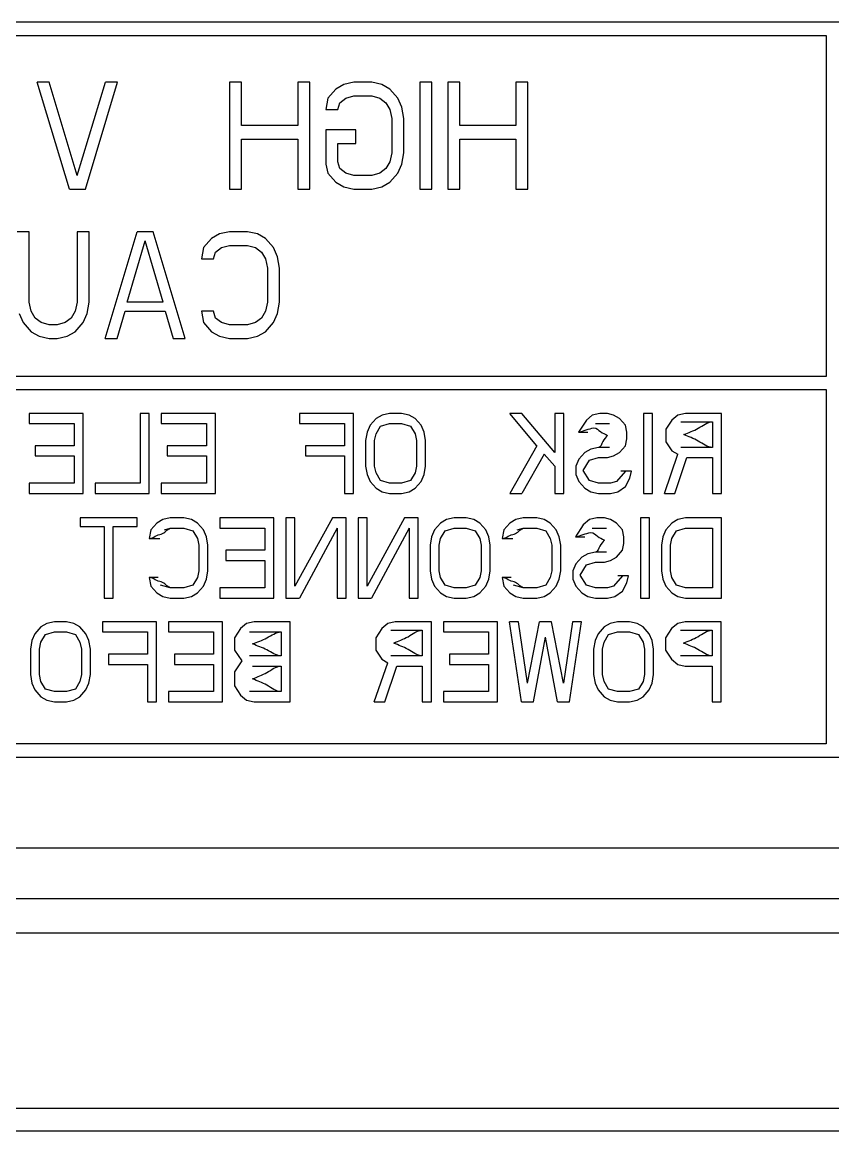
# Model space of a CAD drawing. Header units: inches. Extents: x 67335 to 69337, y -6743 to -3973.
# Drawn here: x 68810.13 to 68826.67, y -5095.92 to -5073.3 of the extents above; entities that cross this region are included whole.
import ezdxf

# ---------------------------------------------------------------- set-up
doc = ezdxf.new("R2010")
doc.units = ezdxf.units.IN
doc.header["$LTSCALE"] = 2.574606
doc.header["$MEASUREMENT"] = 0
doc.layers.get('0').update_dxf_attribs({"linetype": 'CONTINUOUS'})

msp = doc.modelspace()

# ---------------------------------------------------------------- linework, layer by layer
at = {"linetype": 'Continuous'}
for p, q in [((68839.776, -5073.3), (68794.011, -5073.3)), ((68794.011, -5073.572), (68826.53, -5073.572)), ((68826.53, -5073.572), (68826.53, -5080.526)), ((68810.682, -5074.526), (68810.437, -5074.526)), ((68811.091, -5076.705), (68810.437, -5074.526)), ((68811.254, -5076.426), (68810.682, -5074.526)), ((68811.254, -5076.426), (68811.826, -5074.526)), ((68811.418, -5076.705), (68812.072, -5074.526)), ((68812.072, -5074.526), (68811.826, -5074.526)), ((68814.605, -5074.526), (68814.359, -5074.526)), ((68814.359, -5074.526), (68814.359, -5076.705)), ((68814.605, -5075.406), (68814.605, -5074.526)), ((68815.994, -5074.526), (68815.749, -5074.526)), ((68815.749, -5074.526), (68815.749, -5075.406)), ((68815.994, -5076.705), (68815.994, -5074.526)), ((68816.893, -5074.526), (68816.688, -5074.572)), ((68817.26, -5074.526), (68816.893, -5074.526)), ((68817.465, -5074.572), (68817.26, -5074.526)), ((68818.486, -5074.526), (68818.241, -5074.526)), ((68818.241, -5074.526), (68818.241, -5076.705)), ((68818.486, -5076.705), (68818.486, -5074.526)), ((68819.058, -5074.526), (68818.813, -5074.526)), ((68818.813, -5074.526), (68818.813, -5076.705)), ((68819.058, -5075.406), (68819.058, -5074.526)), ((68820.447, -5074.526), (68820.202, -5074.526)), ((68820.202, -5074.526), (68820.202, -5075.406)), ((68820.447, -5076.705), (68820.447, -5074.526)), ((68816.525, -5074.665), (68816.361, -5074.85)), ((68816.688, -5074.572), (68816.525, -5074.665)), ((68817.628, -5074.665), (68817.465, -5074.572)), ((68817.791, -5074.85), (68817.628, -5074.665)), ((68816.361, -5074.85), (68816.321, -5075.082)), ((68816.566, -5075.082), (68816.607, -5074.943)), ((68816.607, -5074.943), (68816.729, -5074.85)), ((68816.729, -5074.85), (68816.893, -5074.804)), ((68816.893, -5074.804), (68817.26, -5074.804)), ((68817.26, -5074.804), (68817.424, -5074.85)), ((68817.424, -5074.85), (68817.546, -5074.943)), ((68817.546, -5074.943), (68817.628, -5075.082)), ((68817.873, -5075.035), (68817.791, -5074.85)), ((68816.321, -5075.082), (68816.566, -5075.082)), ((68817.628, -5075.082), (68817.669, -5075.267)), ((68817.914, -5075.267), (68817.873, -5075.035)), ((68815.749, -5075.406), (68814.605, -5075.406)), ((68817.669, -5075.267), (68817.669, -5075.963)), ((68817.914, -5075.963), (68817.914, -5075.267)), ((68820.202, -5075.406), (68819.058, -5075.406)), ((68816.933, -5075.499), (68816.321, -5075.499)), ((68816.321, -5075.499), (68816.321, -5076.195)), ((68816.933, -5075.777), (68816.933, -5075.499)), ((68814.605, -5075.685), (68815.749, -5075.685)), ((68814.605, -5076.705), (68814.605, -5075.685)), ((68815.749, -5075.685), (68815.749, -5076.705)), ((68816.566, -5075.777), (68816.933, -5075.777)), ((68816.566, -5076.148), (68816.566, -5075.777)), ((68819.058, -5075.685), (68820.202, -5075.685)), ((68819.058, -5076.705), (68819.058, -5075.685)), ((68820.202, -5075.685), (68820.202, -5076.705)), ((68817.669, -5075.963), (68817.628, -5076.148)), ((68817.873, -5076.195), (68817.914, -5075.963)), ((68816.321, -5076.195), (68816.361, -5076.38)), ((68816.607, -5076.287), (68816.566, -5076.148)), ((68816.729, -5076.38), (68816.607, -5076.287)), ((68817.546, -5076.287), (68817.424, -5076.38)), ((68817.628, -5076.148), (68817.546, -5076.287)), ((68817.791, -5076.38), (68817.873, -5076.195)), ((68816.361, -5076.38), (68816.525, -5076.565)), ((68816.893, -5076.426), (68816.729, -5076.38)), ((68817.26, -5076.426), (68816.893, -5076.426)), ((68817.424, -5076.38), (68817.26, -5076.426)), ((68817.628, -5076.565), (68817.791, -5076.38)), ((68811.091, -5076.705), (68811.418, -5076.705)), ((68814.359, -5076.705), (68814.605, -5076.705)), ((68815.749, -5076.705), (68815.994, -5076.705)), ((68816.525, -5076.565), (68816.688, -5076.658)), ((68816.688, -5076.658), (68816.893, -5076.705)), ((68816.893, -5076.705), (68817.26, -5076.705)), ((68817.26, -5076.705), (68817.465, -5076.658)), ((68817.465, -5076.658), (68817.628, -5076.565)), ((68818.241, -5076.705), (68818.486, -5076.705)), ((68818.813, -5076.705), (68819.058, -5076.705)), ((68820.202, -5076.705), (68820.447, -5076.705)), ((68810.27, -5077.575), (68810.025, -5077.575)), ((68810.27, -5079.012), (68810.27, -5077.575)), ((68811.496, -5077.575), (68811.251, -5077.575)), ((68811.251, -5077.575), (68811.251, -5079.012)), ((68811.496, -5079.012), (68811.496, -5077.575)), ((68811.823, -5079.754), (68812.476, -5077.575)), ((68812.803, -5077.575), (68812.476, -5077.575)), ((68813.457, -5079.754), (68812.803, -5077.575)), ((68814.151, -5077.621), (68813.988, -5077.714)), ((68814.356, -5077.575), (68814.151, -5077.621)), ((68814.723, -5077.575), (68814.356, -5077.575)), ((68814.928, -5077.621), (68814.723, -5077.575)), ((68815.091, -5077.714), (68814.928, -5077.621)), ((68812.272, -5079.012), (68812.64, -5077.76)), ((68813.007, -5079.012), (68812.64, -5077.76)), ((68813.825, -5077.899), (68813.784, -5078.131)), ((68813.988, -5077.714), (68813.825, -5077.899)), ((68814.07, -5077.992), (68814.192, -5077.899)), ((68814.192, -5077.899), (68814.356, -5077.853)), ((68814.356, -5077.853), (68814.723, -5077.853)), ((68814.723, -5077.853), (68814.887, -5077.899)), ((68814.887, -5077.899), (68815.009, -5077.992)), ((68815.255, -5077.899), (68815.091, -5077.714)), ((68815.336, -5078.084), (68815.255, -5077.899)), ((68813.784, -5078.131), (68814.029, -5078.131)), ((68814.029, -5078.131), (68814.07, -5077.992)), ((68815.009, -5077.992), (68815.091, -5078.131)), ((68815.091, -5078.131), (68815.132, -5078.316)), ((68815.377, -5078.316), (68815.336, -5078.084)), ((68815.132, -5078.316), (68815.132, -5079.012)), ((68815.377, -5079.012), (68815.377, -5078.316)), ((68810.311, -5079.197), (68810.27, -5079.012)), ((68811.251, -5079.012), (68811.21, -5079.197)), ((68811.455, -5079.244), (68811.496, -5079.012)), ((68813.007, -5079.012), (68812.272, -5079.012)), ((68815.132, -5079.012), (68815.091, -5079.197)), ((68815.336, -5079.244), (68815.377, -5079.012)), ((68810.066, -5079.244), (68810.147, -5079.429)), ((68810.393, -5079.336), (68810.311, -5079.197)), ((68811.21, -5079.197), (68811.128, -5079.336)), ((68811.373, -5079.429), (68811.455, -5079.244)), ((68812.068, -5079.754), (68812.231, -5079.197)), ((68812.231, -5079.197), (68813.048, -5079.197)), ((68813.048, -5079.197), (68813.212, -5079.754)), ((68814.029, -5079.197), (68813.784, -5079.197)), ((68813.784, -5079.197), (68813.825, -5079.429)), ((68814.07, -5079.336), (68814.029, -5079.197)), ((68815.091, -5079.197), (68815.009, -5079.336)), ((68815.255, -5079.429), (68815.336, -5079.244)), ((68810.147, -5079.429), (68810.311, -5079.614)), ((68810.515, -5079.429), (68810.393, -5079.336)), ((68810.679, -5079.475), (68810.515, -5079.429)), ((68810.842, -5079.475), (68810.679, -5079.475)), ((68811.005, -5079.429), (68810.842, -5079.475)), ((68811.128, -5079.336), (68811.005, -5079.429)), ((68811.21, -5079.614), (68811.373, -5079.429)), ((68813.825, -5079.429), (68813.988, -5079.614)), ((68814.192, -5079.429), (68814.07, -5079.336)), ((68814.356, -5079.475), (68814.192, -5079.429)), ((68814.723, -5079.475), (68814.356, -5079.475)), ((68814.887, -5079.429), (68814.723, -5079.475)), ((68815.009, -5079.336), (68814.887, -5079.429)), ((68815.091, -5079.614), (68815.255, -5079.429)), ((68810.311, -5079.614), (68810.474, -5079.707)), ((68810.474, -5079.707), (68810.679, -5079.754)), ((68810.842, -5079.754), (68811.046, -5079.707)), ((68811.046, -5079.707), (68811.21, -5079.614)), ((68813.988, -5079.614), (68814.151, -5079.707)), ((68814.151, -5079.707), (68814.356, -5079.754)), ((68814.723, -5079.754), (68814.928, -5079.707)), ((68814.928, -5079.707), (68815.091, -5079.614)), ((68810.679, -5079.754), (68810.842, -5079.754)), ((68811.823, -5079.754), (68812.068, -5079.754)), ((68813.212, -5079.754), (68813.457, -5079.754)), ((68814.356, -5079.754), (68814.723, -5079.754)), ((68826.53, -5080.526), (68792.808, -5080.526)), ((68792.808, -5080.794), (68826.53, -5080.794)), ((68826.53, -5080.794), (68826.53, -5088.021)), ((68811.374, -5081.28), (68810.271, -5081.28)), ((68810.271, -5081.28), (68810.271, -5081.488)), ((68811.374, -5082.914), (68811.374, -5081.28)), ((68812.722, -5081.28), (68812.538, -5081.28)), ((68812.538, -5081.28), (68812.538, -5082.705)), ((68812.722, -5082.914), (68812.722, -5081.28)), ((68814.07, -5081.28), (68812.967, -5081.28)), ((68812.967, -5081.28), (68812.967, -5081.488)), ((68814.07, -5082.914), (68814.07, -5081.28)), ((68816.889, -5081.28), (68815.786, -5081.28)), ((68815.786, -5081.28), (68815.786, -5081.488)), ((68816.889, -5082.914), (68816.889, -5081.28)), ((68817.624, -5081.28), (68817.471, -5081.314)), ((68817.869, -5081.28), (68817.624, -5081.28)), ((68818.022, -5081.314), (68817.869, -5081.28)), ((68820.32, -5081.28), (68820.075, -5081.28)), ((68820.627, -5081.94), (68820.075, -5081.28)), ((68820.994, -5082.079), (68820.32, -5081.28)), ((68821.178, -5081.28), (68820.994, -5081.28)), ((68820.994, -5081.28), (68820.994, -5082.079)), ((68821.178, -5082.914), (68821.178, -5081.28)), ((68821.913, -5081.28), (68821.76, -5081.314)), ((68822.067, -5081.28), (68821.913, -5081.28)), ((68822.189, -5081.314), (68822.067, -5081.28)), ((68822.986, -5081.28), (68822.802, -5081.28)), ((68822.802, -5081.28), (68822.802, -5082.914)), ((68822.986, -5082.914), (68822.986, -5081.28)), ((68823.66, -5081.28), (68823.507, -5081.314)), ((68824.395, -5081.28), (68823.66, -5081.28)), ((68824.395, -5082.914), (68824.395, -5081.28)), ((68810.271, -5081.488), (68811.19, -5081.488)), ((68811.19, -5081.488), (68811.19, -5081.94)), ((68812.967, -5081.488), (68813.886, -5081.488)), ((68813.886, -5081.488), (68813.886, -5081.94)), ((68815.786, -5081.488), (68816.705, -5081.488)), ((68816.705, -5081.488), (68816.705, -5081.94)), ((68817.226, -5081.523), (68817.165, -5081.662)), ((68817.348, -5081.384), (68817.226, -5081.523)), ((68817.471, -5081.314), (68817.348, -5081.384)), ((68817.44, -5081.54), (68817.624, -5081.488)), ((68817.624, -5081.488), (68817.869, -5081.488)), ((68817.869, -5081.488), (68818.053, -5081.54)), ((68818.145, -5081.384), (68818.022, -5081.314)), ((68818.268, -5081.523), (68818.145, -5081.384)), ((68818.329, -5081.662), (68818.268, -5081.523)), ((68821.638, -5081.419), (68821.477, -5081.662)), ((68821.76, -5081.314), (68821.638, -5081.419)), ((68821.822, -5081.488), (68822.113, -5081.488)), ((68822.312, -5081.384), (68822.189, -5081.314)), ((68822.434, -5081.523), (68822.312, -5081.384)), ((68822.465, -5081.662), (68822.434, -5081.523)), ((68823.384, -5081.419), (68823.261, -5081.604)), ((68823.507, -5081.314), (68823.384, -5081.419)), ((68823.568, -5081.453), (68824.211, -5081.453)), ((68824.211, -5081.453), (68824.211, -5081.975)), ((68817.165, -5081.662), (68817.134, -5081.836)), ((68817.318, -5081.836), (68817.348, -5081.697)), ((68817.348, -5081.697), (68817.44, -5081.54)), ((68818.053, -5081.54), (68818.145, -5081.697)), ((68818.145, -5081.697), (68818.176, -5081.836)), ((68818.359, -5081.836), (68818.329, -5081.662)), ((68821.477, -5081.662), (68821.668, -5081.662)), ((68822.465, -5081.801), (68822.465, -5081.662)), ((68823.261, -5081.604), (68823.261, -5081.859)), ((68811.19, -5081.94), (68810.394, -5081.94)), ((68810.394, -5081.94), (68810.394, -5082.149)), ((68813.886, -5081.94), (68813.09, -5081.94)), ((68813.09, -5081.94), (68813.09, -5082.149)), ((68816.705, -5081.94), (68815.908, -5081.94)), ((68815.908, -5081.94), (68815.908, -5082.149)), ((68817.134, -5081.836), (68817.134, -5082.357)), ((68817.318, -5082.357), (68817.318, -5081.836)), ((68818.176, -5081.836), (68818.176, -5082.357)), ((68818.359, -5082.357), (68818.359, -5081.836)), ((68820.627, -5081.94), (68820.075, -5082.914)), ((68821.883, -5081.975), (68821.73, -5082.01)), ((68822.113, -5081.975), (68821.883, -5081.975)), ((68822.312, -5082.079), (68822.434, -5081.94)), ((68822.434, -5081.94), (68822.465, -5081.801)), ((68823.261, -5081.859), (68823.384, -5082.044)), ((68824.211, -5081.975), (68823.568, -5081.975)), ((68810.394, -5082.149), (68811.19, -5082.149)), ((68811.19, -5082.149), (68811.19, -5082.705)), ((68813.09, -5082.149), (68813.886, -5082.149)), ((68813.886, -5082.149), (68813.886, -5082.705)), ((68815.908, -5082.149), (68816.705, -5082.149)), ((68816.705, -5082.149), (68816.705, -5082.914)), ((68820.78, -5082.114), (68820.32, -5082.914)), ((68820.78, -5082.114), (68820.994, -5082.357)), ((68821.485, -5082.218), (68821.423, -5082.357)), ((68821.607, -5082.079), (68821.485, -5082.218)), ((68821.73, -5082.01), (68821.607, -5082.079)), ((68821.699, -5082.236), (68821.883, -5082.183)), ((68821.883, -5082.183), (68822.067, -5082.183)), ((68822.067, -5082.183), (68822.189, -5082.149)), ((68822.189, -5082.149), (68822.312, -5082.079)), ((68823.231, -5082.914), (68823.507, -5082.114)), ((68823.384, -5082.044), (68823.507, -5082.114)), ((68823.445, -5082.914), (68823.69, -5082.183)), ((68823.69, -5082.183), (68824.211, -5082.183)), ((68824.211, -5082.183), (68824.211, -5082.914)), ((68817.134, -5082.357), (68817.165, -5082.531)), ((68817.348, -5082.496), (68817.318, -5082.357)), ((68818.176, -5082.357), (68818.145, -5082.496)), ((68818.329, -5082.531), (68818.359, -5082.357)), ((68820.994, -5082.357), (68820.994, -5082.914)), ((68821.423, -5082.357), (68821.423, -5082.531)), ((68821.576, -5082.444), (68821.699, -5082.236)), ((68821.699, -5082.653), (68821.576, -5082.444)), ((68817.165, -5082.531), (68817.226, -5082.67)), ((68817.226, -5082.67), (68817.348, -5082.809)), ((68817.44, -5082.653), (68817.348, -5082.496)), ((68817.624, -5082.705), (68817.44, -5082.653)), ((68818.053, -5082.653), (68817.869, -5082.705)), ((68818.145, -5082.496), (68818.053, -5082.653)), ((68818.145, -5082.809), (68818.268, -5082.67)), ((68818.268, -5082.67), (68818.329, -5082.531)), ((68821.423, -5082.531), (68821.485, -5082.67)), ((68821.485, -5082.67), (68821.607, -5082.809)), ((68821.883, -5082.705), (68821.699, -5082.653)), ((68822.25, -5082.67), (68822.128, -5082.705)), ((68822.434, -5082.462), (68822.25, -5082.67)), ((68822.557, -5082.462), (68822.342, -5082.462)), ((68822.434, -5082.774), (68822.526, -5082.601)), ((68822.526, -5082.601), (68822.557, -5082.462)), ((68811.19, -5082.705), (68810.271, -5082.705)), ((68810.271, -5082.705), (68810.271, -5082.914)), ((68812.538, -5082.705), (68811.619, -5082.705)), ((68811.619, -5082.705), (68811.619, -5082.914)), ((68813.886, -5082.705), (68812.967, -5082.705)), ((68812.967, -5082.705), (68812.967, -5082.914)), ((68817.348, -5082.809), (68817.471, -5082.879)), ((68817.471, -5082.879), (68817.624, -5082.914)), ((68817.869, -5082.705), (68817.624, -5082.705)), ((68817.869, -5082.914), (68818.022, -5082.879)), ((68818.022, -5082.879), (68818.145, -5082.809)), ((68821.607, -5082.809), (68821.73, -5082.879)), ((68821.73, -5082.879), (68821.883, -5082.914)), ((68822.128, -5082.705), (68821.883, -5082.705)), ((68822.128, -5082.914), (68822.281, -5082.879)), ((68822.281, -5082.879), (68822.434, -5082.774)), ((68810.271, -5082.914), (68811.374, -5082.914)), ((68811.619, -5082.914), (68812.722, -5082.914)), ((68812.967, -5082.914), (68814.07, -5082.914)), ((68816.705, -5082.914), (68816.889, -5082.914)), ((68817.624, -5082.914), (68817.869, -5082.914)), ((68820.075, -5082.914), (68820.32, -5082.914)), ((68820.994, -5082.914), (68821.178, -5082.914)), ((68821.883, -5082.914), (68822.128, -5082.914)), ((68822.802, -5082.914), (68822.986, -5082.914)), ((68823.231, -5082.914), (68823.445, -5082.914)), ((68824.211, -5082.914), (68824.395, -5082.914)), ((68812.477, -5083.415), (68811.313, -5083.415)), ((68811.313, -5083.415), (68811.313, -5083.588)), ((68812.477, -5083.588), (68812.477, -5083.415)), ((68812.875, -5083.519), (68812.753, -5083.658)), ((68812.998, -5083.449), (68812.875, -5083.519)), ((68813.151, -5083.415), (68812.998, -5083.449)), ((68813.427, -5083.415), (68813.151, -5083.415)), ((68813.58, -5083.449), (68813.427, -5083.415)), ((68813.703, -5083.519), (68813.58, -5083.449)), ((68813.825, -5083.658), (68813.703, -5083.519)), ((68815.265, -5083.415), (68814.162, -5083.415)), ((68814.162, -5083.415), (68814.162, -5083.623)), ((68815.265, -5085.049), (68815.265, -5083.415)), ((68815.694, -5083.415), (68815.51, -5083.415)), ((68815.51, -5083.415), (68815.51, -5085.049)), ((68816.46, -5083.415), (68815.694, -5084.805)), ((68815.694, -5084.805), (68815.694, -5083.415)), ((68816.736, -5083.415), (68816.46, -5083.415)), ((68816.736, -5085.049), (68816.736, -5083.415)), ((68817.165, -5083.415), (68816.981, -5083.415)), ((68816.981, -5083.415), (68816.981, -5085.049)), ((68817.931, -5083.415), (68817.165, -5084.805)), ((68817.165, -5084.805), (68817.165, -5083.415)), ((68818.206, -5083.415), (68817.931, -5083.415)), ((68818.206, -5085.049), (68818.206, -5083.415)), ((68818.666, -5083.519), (68818.543, -5083.658)), ((68818.788, -5083.449), (68818.666, -5083.519)), ((68818.942, -5083.415), (68818.788, -5083.449)), ((68819.187, -5083.415), (68818.942, -5083.415)), ((68819.34, -5083.449), (68819.187, -5083.415)), ((68819.462, -5083.519), (68819.34, -5083.449)), ((68819.585, -5083.658), (68819.462, -5083.519)), ((68820.075, -5083.519), (68819.953, -5083.658)), ((68820.198, -5083.449), (68820.075, -5083.519)), ((68820.351, -5083.415), (68820.198, -5083.449)), ((68820.627, -5083.415), (68820.351, -5083.415)), ((68820.78, -5083.449), (68820.627, -5083.415)), ((68820.902, -5083.519), (68820.78, -5083.449)), ((68821.025, -5083.658), (68820.902, -5083.519)), ((68821.576, -5083.554), (68821.416, -5083.797)), ((68821.699, -5083.449), (68821.576, -5083.554)), ((68821.852, -5083.415), (68821.699, -5083.449)), ((68822.005, -5083.415), (68821.852, -5083.415)), ((68822.128, -5083.449), (68822.005, -5083.415)), ((68822.25, -5083.519), (68822.128, -5083.449)), ((68822.373, -5083.658), (68822.25, -5083.519)), ((68822.924, -5083.415), (68822.741, -5083.415)), ((68822.741, -5083.415), (68822.741, -5085.049)), ((68822.924, -5085.049), (68822.924, -5083.415)), ((68823.384, -5083.519), (68823.261, -5083.658)), ((68823.507, -5083.449), (68823.384, -5083.519)), ((68823.66, -5083.415), (68823.507, -5083.449)), ((68824.395, -5083.415), (68823.66, -5083.415)), ((68824.395, -5085.049), (68824.395, -5083.415)), ((68811.313, -5083.588), (68811.803, -5083.588)), ((68811.803, -5083.588), (68811.803, -5085.049)), ((68811.987, -5083.588), (68812.477, -5083.588)), ((68811.987, -5085.049), (68811.987, -5083.588)), ((68812.753, -5083.658), (68812.722, -5083.832)), ((68813.029, -5083.658), (68813.151, -5083.623)), ((68813.151, -5083.623), (68813.427, -5083.623)), ((68813.427, -5083.623), (68813.611, -5083.675)), ((68813.611, -5083.675), (68813.703, -5083.832)), ((68813.886, -5083.797), (68813.825, -5083.658)), ((68813.917, -5083.971), (68813.886, -5083.797)), ((68814.162, -5083.623), (68815.081, -5083.623)), ((68815.081, -5083.623), (68815.081, -5084.075)), ((68816.552, -5083.623), (68815.786, -5085.049)), ((68816.552, -5083.623), (68816.552, -5085.049)), ((68818.022, -5083.623), (68817.257, -5085.049)), ((68818.022, -5083.623), (68818.022, -5085.049)), ((68818.482, -5083.797), (68818.451, -5083.971)), ((68818.543, -5083.658), (68818.482, -5083.797)), ((68818.666, -5083.832), (68818.758, -5083.675)), ((68818.758, -5083.675), (68818.942, -5083.623)), ((68818.942, -5083.623), (68819.187, -5083.623)), ((68819.187, -5083.623), (68819.371, -5083.675)), ((68819.371, -5083.675), (68819.462, -5083.832)), ((68819.646, -5083.797), (68819.585, -5083.658)), ((68819.677, -5083.971), (68819.646, -5083.797)), ((68819.953, -5083.658), (68819.922, -5083.832)), ((68820.228, -5083.658), (68820.351, -5083.623)), ((68820.351, -5083.623), (68820.627, -5083.623)), ((68820.627, -5083.623), (68820.81, -5083.675)), ((68820.81, -5083.675), (68820.902, -5083.832)), ((68821.086, -5083.797), (68821.025, -5083.658)), ((68821.117, -5083.971), (68821.086, -5083.797)), ((68821.416, -5083.797), (68821.607, -5083.797)), ((68821.76, -5083.623), (68822.051, -5083.623)), ((68822.404, -5083.797), (68822.373, -5083.658)), ((68822.404, -5083.936), (68822.404, -5083.797)), ((68823.2, -5083.797), (68823.17, -5083.971)), ((68823.261, -5083.658), (68823.2, -5083.797)), ((68823.384, -5083.832), (68823.476, -5083.675)), ((68823.476, -5083.675), (68823.66, -5083.623)), ((68823.66, -5083.623), (68824.211, -5083.623)), ((68824.211, -5083.623), (68824.211, -5084.84)), ((68812.722, -5083.832), (68812.937, -5083.832)), ((68813.703, -5083.832), (68813.733, -5083.971)), ((68813.733, -5083.971), (68813.733, -5084.492)), ((68813.917, -5084.492), (68813.917, -5083.971)), ((68818.451, -5083.971), (68818.451, -5084.492)), ((68818.635, -5083.971), (68818.666, -5083.832)), ((68818.635, -5084.492), (68818.635, -5083.971)), ((68819.462, -5083.832), (68819.493, -5083.971)), ((68819.493, -5083.971), (68819.493, -5084.492)), ((68819.677, -5084.492), (68819.677, -5083.971)), ((68819.922, -5083.832), (68820.136, -5083.832)), ((68820.902, -5083.832), (68820.933, -5083.971)), ((68820.933, -5083.971), (68820.933, -5084.492)), ((68821.117, -5084.492), (68821.117, -5083.971)), ((68822.373, -5084.075), (68822.404, -5083.936)), ((68823.17, -5083.971), (68823.17, -5084.492)), ((68823.353, -5083.971), (68823.384, -5083.832)), ((68823.353, -5084.492), (68823.353, -5083.971)), ((68815.081, -5084.075), (68814.285, -5084.075)), ((68814.285, -5084.075), (68814.285, -5084.284)), ((68821.546, -5084.214), (68821.423, -5084.353)), ((68821.668, -5084.145), (68821.546, -5084.214)), ((68821.822, -5084.11), (68821.668, -5084.145)), ((68822.051, -5084.11), (68821.822, -5084.11)), ((68822.128, -5084.284), (68822.25, -5084.214)), ((68822.25, -5084.214), (68822.373, -5084.075)), ((68814.285, -5084.284), (68815.081, -5084.284)), ((68815.081, -5084.284), (68815.081, -5084.84)), ((68821.423, -5084.353), (68821.362, -5084.492)), ((68821.515, -5084.579), (68821.638, -5084.371)), ((68821.638, -5084.371), (68821.822, -5084.318)), ((68821.822, -5084.318), (68822.005, -5084.318)), ((68822.005, -5084.318), (68822.128, -5084.284)), ((68812.906, -5084.631), (68812.722, -5084.631)), ((68812.722, -5084.631), (68812.753, -5084.805)), ((68813.703, -5084.631), (68813.611, -5084.788)), ((68813.733, -5084.492), (68813.703, -5084.631)), ((68813.825, -5084.805), (68813.886, -5084.666)), ((68813.886, -5084.666), (68813.917, -5084.492)), ((68818.451, -5084.492), (68818.482, -5084.666)), ((68818.482, -5084.666), (68818.543, -5084.805)), ((68818.666, -5084.631), (68818.635, -5084.492)), ((68818.758, -5084.788), (68818.666, -5084.631)), ((68819.462, -5084.631), (68819.371, -5084.788)), ((68819.493, -5084.492), (68819.462, -5084.631)), ((68819.585, -5084.805), (68819.646, -5084.666)), ((68819.646, -5084.666), (68819.677, -5084.492)), ((68820.106, -5084.631), (68819.922, -5084.631)), ((68819.922, -5084.631), (68819.953, -5084.805)), ((68820.902, -5084.631), (68820.81, -5084.788)), ((68820.933, -5084.492), (68820.902, -5084.631)), ((68821.025, -5084.805), (68821.086, -5084.666)), ((68821.086, -5084.666), (68821.117, -5084.492)), ((68821.362, -5084.492), (68821.362, -5084.666)), ((68821.362, -5084.666), (68821.423, -5084.805)), ((68821.638, -5084.788), (68821.515, -5084.579)), ((68822.373, -5084.597), (68822.189, -5084.805)), ((68822.496, -5084.597), (68822.281, -5084.597)), ((68822.465, -5084.736), (68822.496, -5084.597)), ((68823.17, -5084.492), (68823.2, -5084.666)), ((68823.2, -5084.666), (68823.261, -5084.805)), ((68823.384, -5084.631), (68823.353, -5084.492)), ((68823.476, -5084.788), (68823.384, -5084.631)), ((68812.753, -5084.805), (68812.875, -5084.944)), ((68813.151, -5084.84), (68812.951, -5084.783)), ((68813.427, -5084.84), (68813.151, -5084.84)), ((68813.611, -5084.788), (68813.427, -5084.84)), ((68813.703, -5084.944), (68813.825, -5084.805)), ((68815.081, -5084.84), (68814.162, -5084.84)), ((68814.162, -5084.84), (68814.162, -5085.049)), ((68818.543, -5084.805), (68818.666, -5084.944)), ((68818.942, -5084.84), (68818.758, -5084.788)), ((68819.187, -5084.84), (68818.942, -5084.84)), ((68819.371, -5084.788), (68819.187, -5084.84)), ((68819.462, -5084.944), (68819.585, -5084.805)), ((68819.953, -5084.805), (68820.075, -5084.944)), ((68820.351, -5084.84), (68820.15, -5084.783)), ((68820.627, -5084.84), (68820.351, -5084.84)), ((68820.81, -5084.788), (68820.627, -5084.84)), ((68820.902, -5084.944), (68821.025, -5084.805)), ((68821.423, -5084.805), (68821.546, -5084.944)), ((68821.822, -5084.84), (68821.638, -5084.788)), ((68822.067, -5084.84), (68821.822, -5084.84)), ((68822.189, -5084.805), (68822.067, -5084.84)), ((68822.22, -5085.014), (68822.373, -5084.909)), ((68822.373, -5084.909), (68822.465, -5084.736)), ((68823.261, -5084.805), (68823.384, -5084.944)), ((68823.66, -5084.84), (68823.476, -5084.788)), ((68824.211, -5084.84), (68823.66, -5084.84)), ((68811.803, -5085.049), (68811.987, -5085.049)), ((68812.875, -5084.944), (68812.998, -5085.014)), ((68812.998, -5085.014), (68813.151, -5085.049)), ((68813.151, -5085.049), (68813.427, -5085.049)), ((68813.427, -5085.049), (68813.58, -5085.014)), ((68813.58, -5085.014), (68813.703, -5084.944)), ((68814.162, -5085.049), (68815.265, -5085.049)), ((68815.51, -5085.049), (68815.786, -5085.049)), ((68816.552, -5085.049), (68816.736, -5085.049)), ((68816.981, -5085.049), (68817.257, -5085.049)), ((68818.022, -5085.049), (68818.206, -5085.049)), ((68818.666, -5084.944), (68818.788, -5085.014)), ((68818.788, -5085.014), (68818.942, -5085.049)), ((68818.942, -5085.049), (68819.187, -5085.049)), ((68819.187, -5085.049), (68819.34, -5085.014)), ((68819.34, -5085.014), (68819.462, -5084.944)), ((68820.075, -5084.944), (68820.198, -5085.014)), ((68820.198, -5085.014), (68820.351, -5085.049)), ((68820.351, -5085.049), (68820.627, -5085.049)), ((68820.627, -5085.049), (68820.78, -5085.014)), ((68820.78, -5085.014), (68820.902, -5084.944)), ((68821.546, -5084.944), (68821.668, -5085.014)), ((68821.668, -5085.014), (68821.822, -5085.049)), ((68821.822, -5085.049), (68822.067, -5085.049)), ((68822.067, -5085.049), (68822.22, -5085.014)), ((68822.741, -5085.049), (68822.924, -5085.049)), ((68823.384, -5084.944), (68823.507, -5085.014)), ((68823.507, -5085.014), (68823.66, -5085.049)), ((68823.66, -5085.049), (68824.395, -5085.049)), ((68810.633, -5085.567), (68810.51, -5085.637)), ((68810.786, -5085.533), (68810.633, -5085.567)), ((68811.031, -5085.533), (68810.786, -5085.533)), ((68811.184, -5085.567), (68811.031, -5085.533)), ((68811.307, -5085.637), (68811.184, -5085.567)), ((68812.869, -5085.533), (68811.766, -5085.533)), ((68811.766, -5085.533), (68811.766, -5085.741)), ((68812.869, -5087.167), (68812.869, -5085.533)), ((68814.217, -5085.533), (68813.114, -5085.533)), ((68813.114, -5085.533), (68813.114, -5085.741)), ((68814.217, -5087.167), (68814.217, -5085.533)), ((68814.708, -5085.567), (68814.585, -5085.672)), ((68814.861, -5085.533), (68814.708, -5085.567)), ((68815.596, -5085.533), (68814.861, -5085.533)), ((68815.596, -5087.167), (68815.596, -5085.533)), ((68817.588, -5085.567), (68817.465, -5085.672)), ((68817.741, -5085.533), (68817.588, -5085.567)), ((68818.476, -5085.533), (68817.741, -5085.533)), ((68818.476, -5087.167), (68818.476, -5085.533)), ((68819.824, -5085.533), (68818.721, -5085.533)), ((68818.721, -5085.533), (68818.721, -5085.741)), ((68819.824, -5087.167), (68819.824, -5085.533)), ((68820.253, -5085.533), (68820.069, -5085.533)), ((68820.314, -5087.167), (68820.069, -5085.533)), ((68820.437, -5086.784), (68820.253, -5085.533)), ((68820.437, -5086.784), (68820.682, -5085.533)), ((68820.927, -5085.533), (68820.682, -5085.533)), ((68821.172, -5086.784), (68820.927, -5085.533)), ((68821.356, -5085.533), (68821.172, -5086.784)), ((68821.295, -5087.167), (68821.54, -5085.533)), ((68821.54, -5085.533), (68821.356, -5085.533)), ((68822.122, -5085.567), (68821.999, -5085.637)), ((68822.275, -5085.533), (68822.122, -5085.567)), ((68822.52, -5085.533), (68822.275, -5085.533)), ((68822.673, -5085.567), (68822.52, -5085.533)), ((68822.796, -5085.637), (68822.673, -5085.567)), ((68823.501, -5085.567), (68823.378, -5085.672)), ((68823.654, -5085.533), (68823.501, -5085.567)), ((68824.389, -5085.533), (68823.654, -5085.533)), ((68824.389, -5087.167), (68824.389, -5085.533)), ((68810.388, -5085.776), (68810.326, -5085.915)), ((68810.51, -5085.637), (68810.388, -5085.776)), ((68810.51, -5085.95), (68810.602, -5085.793)), ((68810.602, -5085.793), (68810.786, -5085.741)), ((68810.786, -5085.741), (68811.031, -5085.741)), ((68811.031, -5085.741), (68811.215, -5085.793)), ((68811.215, -5085.793), (68811.307, -5085.95)), ((68811.429, -5085.776), (68811.307, -5085.637)), ((68811.491, -5085.915), (68811.429, -5085.776)), ((68811.766, -5085.741), (68812.686, -5085.741)), ((68812.686, -5085.741), (68812.686, -5086.193)), ((68813.114, -5085.741), (68814.034, -5085.741)), ((68814.034, -5085.741), (68814.034, -5086.193)), ((68814.585, -5085.672), (68814.463, -5085.857)), ((68814.769, -5085.741), (68815.412, -5085.741)), ((68815.412, -5085.741), (68815.412, -5086.228)), ((68817.465, -5085.672), (68817.342, -5085.857)), ((68817.649, -5085.706), (68818.292, -5085.706)), ((68818.292, -5085.706), (68818.292, -5086.228)), ((68818.721, -5085.741), (68819.64, -5085.741)), ((68819.64, -5085.741), (68819.64, -5086.193)), ((68821.877, -5085.776), (68821.816, -5085.915)), ((68821.999, -5085.637), (68821.877, -5085.776)), ((68821.999, -5085.95), (68822.091, -5085.793)), ((68822.091, -5085.793), (68822.275, -5085.741)), ((68822.275, -5085.741), (68822.52, -5085.741)), ((68822.52, -5085.741), (68822.704, -5085.793)), ((68822.704, -5085.793), (68822.796, -5085.95)), ((68822.918, -5085.776), (68822.796, -5085.637)), ((68822.98, -5085.915), (68822.918, -5085.776)), ((68823.378, -5085.672), (68823.255, -5085.857)), ((68823.562, -5085.706), (68824.205, -5085.706)), ((68824.205, -5085.706), (68824.205, -5086.228)), ((68810.326, -5085.915), (68810.296, -5086.089)), ((68810.48, -5086.089), (68810.51, -5085.95)), ((68811.307, -5085.95), (68811.337, -5086.089)), ((68811.521, -5086.089), (68811.491, -5085.915)), ((68814.463, -5085.857), (68814.463, -5086.112)), ((68817.342, -5085.857), (68817.342, -5086.112)), ((68820.559, -5087.167), (68820.804, -5085.845)), ((68821.05, -5087.167), (68820.804, -5085.845)), ((68821.816, -5085.915), (68821.785, -5086.089)), ((68821.969, -5086.089), (68821.999, -5085.95)), ((68822.796, -5085.95), (68822.827, -5086.089)), ((68823.01, -5086.089), (68822.98, -5085.915)), ((68823.255, -5085.857), (68823.255, -5086.112)), ((68810.296, -5086.089), (68810.296, -5086.61)), ((68810.48, -5086.61), (68810.48, -5086.089)), ((68811.337, -5086.089), (68811.337, -5086.61)), ((68811.521, -5086.61), (68811.521, -5086.089)), ((68812.686, -5086.193), (68811.889, -5086.193)), ((68811.889, -5086.193), (68811.889, -5086.402)), ((68814.034, -5086.193), (68813.237, -5086.193)), ((68813.237, -5086.193), (68813.237, -5086.402)), ((68814.463, -5086.112), (68814.608, -5086.332)), ((68815.412, -5086.228), (68814.769, -5086.228)), ((68817.342, -5086.112), (68817.465, -5086.297)), ((68818.292, -5086.228), (68817.649, -5086.228)), ((68819.64, -5086.193), (68818.844, -5086.193)), ((68818.844, -5086.193), (68818.844, -5086.402)), ((68821.785, -5086.089), (68821.785, -5086.61)), ((68821.969, -5086.61), (68821.969, -5086.089)), ((68822.827, -5086.089), (68822.827, -5086.61)), ((68823.01, -5086.61), (68823.01, -5086.089)), ((68823.255, -5086.112), (68823.378, -5086.297)), ((68824.205, -5086.228), (68823.562, -5086.228)), ((68811.889, -5086.402), (68812.686, -5086.402)), ((68812.686, -5086.402), (68812.686, -5087.167)), ((68813.237, -5086.402), (68814.034, -5086.402)), ((68814.034, -5086.402), (68814.034, -5086.958)), ((68814.608, -5086.332), (68814.463, -5086.552)), ((68814.83, -5086.436), (68815.412, -5086.436)), ((68815.412, -5086.436), (68815.412, -5086.958)), ((68817.312, -5087.167), (68817.588, -5086.367)), ((68817.465, -5086.297), (68817.588, -5086.367)), ((68817.526, -5087.167), (68817.771, -5086.436)), ((68817.771, -5086.436), (68818.292, -5086.436)), ((68818.292, -5086.436), (68818.292, -5087.167)), ((68818.844, -5086.402), (68819.64, -5086.402)), ((68819.64, -5086.402), (68819.64, -5086.958)), ((68823.378, -5086.297), (68823.501, -5086.402)), ((68823.501, -5086.402), (68823.654, -5086.436)), ((68823.654, -5086.436), (68824.205, -5086.436)), ((68824.205, -5086.436), (68824.205, -5087.167)), ((68810.296, -5086.61), (68810.326, -5086.784)), ((68810.51, -5086.749), (68810.48, -5086.61)), ((68811.337, -5086.61), (68811.307, -5086.749)), ((68811.491, -5086.784), (68811.521, -5086.61)), ((68814.463, -5086.552), (68814.463, -5086.842)), ((68821.785, -5086.61), (68821.816, -5086.784)), ((68821.999, -5086.749), (68821.969, -5086.61)), ((68822.827, -5086.61), (68822.796, -5086.749)), ((68822.98, -5086.784), (68823.01, -5086.61)), ((68810.326, -5086.784), (68810.388, -5086.923)), ((68810.388, -5086.923), (68810.51, -5087.062)), ((68810.602, -5086.906), (68810.51, -5086.749)), ((68810.786, -5086.958), (68810.602, -5086.906)), ((68811.031, -5086.958), (68810.786, -5086.958)), ((68811.215, -5086.906), (68811.031, -5086.958)), ((68811.307, -5086.749), (68811.215, -5086.906)), ((68811.307, -5087.062), (68811.429, -5086.923)), ((68811.429, -5086.923), (68811.491, -5086.784)), ((68814.034, -5086.958), (68813.114, -5086.958)), ((68813.114, -5086.958), (68813.114, -5087.167)), ((68814.463, -5086.842), (68814.585, -5087.027)), ((68815.412, -5086.958), (68814.769, -5086.958)), ((68819.64, -5086.958), (68818.721, -5086.958)), ((68818.721, -5086.958), (68818.721, -5087.167)), ((68821.816, -5086.784), (68821.877, -5086.923)), ((68821.877, -5086.923), (68821.999, -5087.062)), ((68822.091, -5086.906), (68821.999, -5086.749)), ((68822.275, -5086.958), (68822.091, -5086.906)), ((68822.52, -5086.958), (68822.275, -5086.958)), ((68822.704, -5086.906), (68822.52, -5086.958)), ((68822.796, -5086.749), (68822.704, -5086.906)), ((68822.796, -5087.062), (68822.918, -5086.923)), ((68822.918, -5086.923), (68822.98, -5086.784)), ((68810.51, -5087.062), (68810.633, -5087.132)), ((68810.633, -5087.132), (68810.786, -5087.167)), ((68810.786, -5087.167), (68811.031, -5087.167)), ((68811.031, -5087.167), (68811.184, -5087.132)), ((68811.184, -5087.132), (68811.307, -5087.062)), ((68812.686, -5087.167), (68812.869, -5087.167)), ((68813.114, -5087.167), (68814.217, -5087.167)), ((68814.585, -5087.027), (68814.708, -5087.132)), ((68814.708, -5087.132), (68814.861, -5087.167)), ((68814.861, -5087.167), (68815.596, -5087.167)), ((68817.312, -5087.167), (68817.526, -5087.167)), ((68818.292, -5087.167), (68818.476, -5087.167)), ((68818.721, -5087.167), (68819.824, -5087.167)), ((68820.314, -5087.167), (68820.559, -5087.167)), ((68821.05, -5087.167), (68821.295, -5087.167)), ((68821.999, -5087.062), (68822.122, -5087.132)), ((68822.122, -5087.132), (68822.275, -5087.167)), ((68822.275, -5087.167), (68822.52, -5087.167)), ((68822.52, -5087.167), (68822.673, -5087.132)), ((68822.673, -5087.132), (68822.796, -5087.062)), ((68824.205, -5087.167), (68824.389, -5087.167)), ((68826.53, -5088.021), (68794.011, -5088.021)), ((68794.011, -5088.293), (68839.776, -5088.293)), ((67808.036, -5090.145), (68833.036, -5090.145)), ((68833.036, -5091.184), (67808.036, -5091.184)), ((67808.036, -5091.877), (68833.036, -5091.877)), ((68491.35, -5095.456), (68833.036, -5095.456)), ((68491.119, -5095.918), (68833.036, -5095.918))]:
    msp.add_line(p, q, dxfattribs=at)
for points in [[(68823.629, -5081.714), (68823.726, -5081.671), (68823.925, -5081.605), (68824.105, -5081.453), (68824.211, -5081.453)], [(68821.477, -5081.662), (68821.531, -5081.662), (68821.633, -5081.611), (68821.739, -5081.59), (68821.791, -5081.575)], [(68821.791, -5081.575), (68821.844, -5081.575), (68821.925, -5081.666), (68822.021, -5081.705), (68822.067, -5081.731)], [(68822.067, -5081.731), (68822.036, -5081.772), (68821.965, -5081.833), (68821.934, -5081.975), (68821.883, -5081.975)], [(68824.211, -5081.975), (68824.105, -5081.975), (68823.925, -5081.823), (68823.726, -5081.758), (68823.629, -5081.714)], [(68812.722, -5083.832), (68812.809, -5083.832), (68812.881, -5083.745), (68812.967, -5083.745)], [(68812.967, -5083.745), (68813.038, -5083.725), (68813.08, -5083.643), (68813.151, -5083.623)], [(68819.922, -5083.832), (68820.009, -5083.832), (68820.08, -5083.745), (68820.167, -5083.745)], [(68820.167, -5083.745), (68820.238, -5083.725), (68820.28, -5083.643), (68820.351, -5083.623)], [(68821.416, -5083.797), (68821.47, -5083.797), (68821.572, -5083.746), (68821.677, -5083.725), (68821.73, -5083.71)], [(68821.73, -5083.71), (68821.782, -5083.71), (68821.864, -5083.801), (68821.959, -5083.84), (68822.005, -5083.866)], [(68822.005, -5083.866), (68821.975, -5083.907), (68821.903, -5083.968), (68821.872, -5084.11), (68821.822, -5084.11)], [(68812.967, -5084.718), (68812.881, -5084.718), (68812.809, -5084.631), (68812.722, -5084.631)], [(68820.167, -5084.718), (68820.08, -5084.718), (68820.009, -5084.631), (68819.922, -5084.631)], [(68813.151, -5084.84), (68813.08, -5084.82), (68813.038, -5084.738), (68812.967, -5084.718)], [(68820.351, -5084.84), (68820.28, -5084.82), (68820.238, -5084.738), (68820.167, -5084.718)], [(68814.83, -5085.984), (68814.927, -5085.944), (68815.125, -5085.883), (68815.307, -5085.741), (68815.412, -5085.741)], [(68817.71, -5085.967), (68817.807, -5085.924), (68818.006, -5085.858), (68818.186, -5085.706), (68818.292, -5085.706)], [(68823.623, -5085.967), (68823.72, -5085.924), (68823.919, -5085.858), (68824.099, -5085.706), (68824.205, -5085.706)], [(68815.412, -5086.228), (68815.307, -5086.228), (68815.125, -5086.086), (68814.927, -5086.025), (68814.83, -5085.984)], [(68818.292, -5086.228), (68818.186, -5086.228), (68818.006, -5086.076), (68817.807, -5086.011), (68817.71, -5085.967)], [(68824.205, -5086.228), (68824.099, -5086.228), (68823.919, -5086.076), (68823.72, -5086.011), (68823.623, -5085.967)], [(68814.83, -5086.697), (68814.927, -5086.654), (68815.126, -5086.589), (68815.306, -5086.436), (68815.412, -5086.436)], [(68815.412, -5086.958), (68815.306, -5086.958), (68815.126, -5086.806), (68814.927, -5086.741), (68814.83, -5086.697)]]:
    msp.add_open_spline(points, degree=3, dxfattribs=at)

doc.saveas('drawing.dxf')
